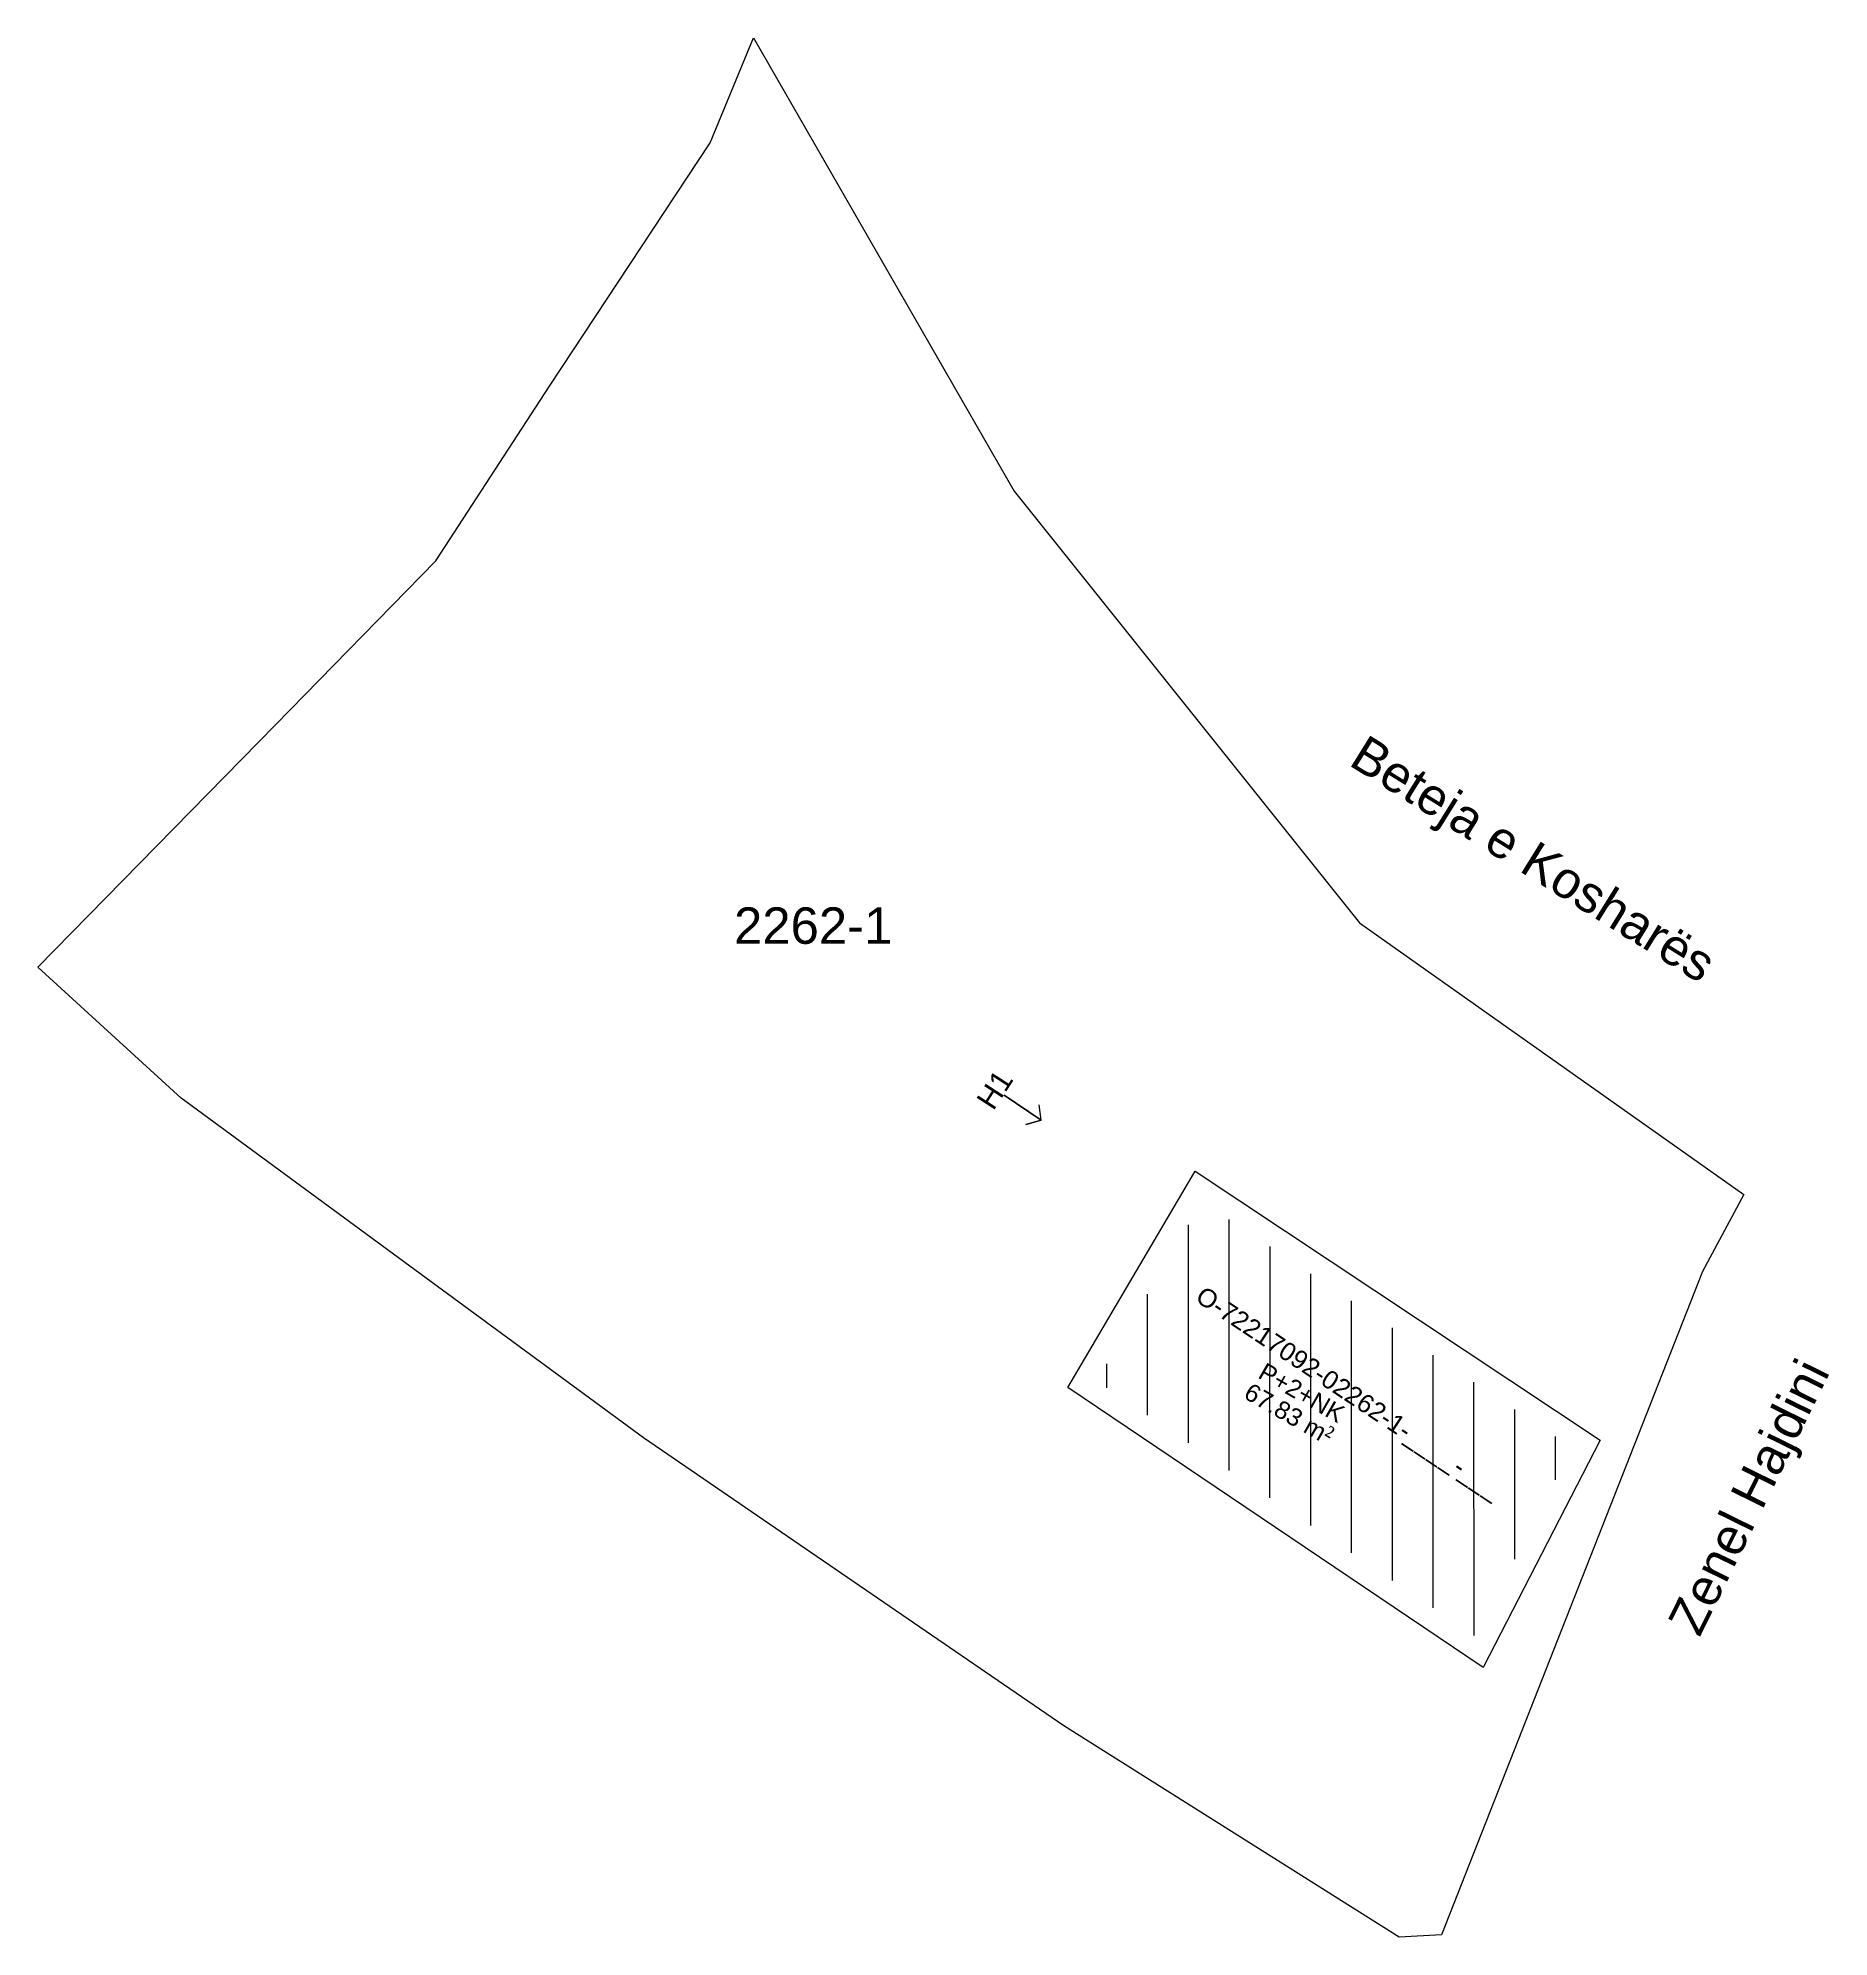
# Model space of a CAD drawing. Header units: metres. Extents: x 7512328.3 to 7512370.1, y 4691988.3 to 4692032.6.
import ezdxf

# ---------------------------------------------------------------- set-up
doc = ezdxf.new("R2010")
doc.units = ezdxf.units.M
for name, color, linetype, lineweight in [('emrat e rrugeve', 7, 'Continuous', 0), ('hyrjet', 54, 'Continuous', 0), ('nr parc', 7, 'Continuous', 0), ('Parcela kadastrale', 7, 'Continuous', 0), ('Perdhesa', 1, 'Continuous', 0)]:
    doc.layers.add(name, color=color, linetype=linetype, lineweight=lineweight)
doc.styles.get("Standard").update_dxf_attribs({"font": 'arial.ttf'})

msp = doc.modelspace()

# ---------------------------------------------------------------- hatches: boundary and pattern name
at = {"layer": 'Perdhesa'}
h = msp.add_hatch(dxfattribs=at)
h.set_pattern_fill('ANSI31', color=256, scale=0.3, angle=45)
h.paths.add_polyline_path([(7512355.437, 4692005.451), (7512352.974, 4692001.261), (7512361.812, 4691995.299), (7512364.076, 4691999.706)])
h.paths.add_polyline_path([(7512356.131, 4692000.693), (7512358.303, 4691999.454), (7512358.784, 4692000.299), (7512356.613, 4692001.538)], flags=24)
h.paths.add_polyline_path([(7512356.474, 4692001.224), (7512358.544, 4692000.043), (7512358.965, 4692000.781), (7512356.895, 4692001.962)], flags=24)
h.paths.add_polyline_path([(7512355.005, 4692003.018), (7512362.189, 4691998.241), (7512362.675, 4691998.972), (7512355.491, 4692003.75)], flags=24)

# ---------------------------------------------------------------- linework, layer by layer
at = {"layer": 'hyrjet', "lineweight": 15, "flags": 128}
msp.add_lwpolyline([(7512351.675, 4692007.347), (7512350.813, 4692007.931), (7512351.675, 4692007.347), (7512351.318, 4692007.252), (7512351.675, 4692007.347), (7512351.635, 4692007.707)], dxfattribs=at)
at = {"layer": 'Parcela kadastrale', "flags": 128}
msp.add_lwpolyline([(7512360.038, 4691988.278), (7512352.209, 4691993.206), (7512342.393, 4691999.933), (7512331.599, 4692007.864), (7512328.259, 4692010.918), (7512333.802, 4692016.579), (7512337.549, 4692020.407), (7512340.201, 4692024.483), (7512343.95, 4692030.167), (7512344.96, 4692032.616), (7512351.049, 4692022.037), (7512359.109, 4692011.957), (7512368.079, 4692005.617), (7512367.119, 4692003.817), (7512361.028, 4691988.328), (7512360.038, 4691988.278)], dxfattribs=at)
at = {"layer": 'Perdhesa', "elevation": 615.278, "flags": 128}
msp.add_lwpolyline([(7512361.999, 4691994.569), (7512352.305, 4692001.109), (7512355.274, 4692006.16), (7512364.725, 4691999.875)], close=True, dxfattribs=at)

# ---------------------------------------------------------------- texts
at = {"layer": 'emrat e rrugeve', "attachment_point": 1}
for s, width, insert, char_height, rotation in [('Beteja e Kosharës', 10.17551, (7512359.279, 4692016.377), 0.85, 328.1175), ('\\pt4.688;O-72217092-02262-1-____-___', 6.8288, (7512355.487, 4692003.498, 619.788), 0.42619, 326.375), ('P+2+NK', 2.51217, (7512356.919, 4692001.706, 619.788), 0.4123, 330.2966), ('Zenel Hajdini', 7.39458, (7512366.284, 4691995.635), 0.85, 63.7924), ('67.83 m{\\fGaramond|b0|i0|c0|p18;\\H1.0833x;²}', 2.51217, (7512356.6, 4692001.264, 619.788), 0.41234, 330.2966)]:
    msp.add_mtext_dynamic_manual_height_columns(s, width=width, gutter_width=0.935, heights=[0], dxfattribs=dict(at, insert=insert, char_height=char_height, rotation=rotation))
at = {"layer": 'hyrjet', "lineweight": 15}
msp.add_text('H1', height=0.5, rotation=57.1245, dxfattribs=at).set_placement((7512350.562, 4692007.552))
at = {"layer": 'nr parc', "insert": (7512344.508, 4692012.317), "char_height": 0.85, "attachment_point": 1}
msp.add_mtext_dynamic_manual_height_columns('2262-1', width=1.92907, gutter_width=0.935, heights=[0], dxfattribs=at)

doc.saveas('drawing.dxf')
